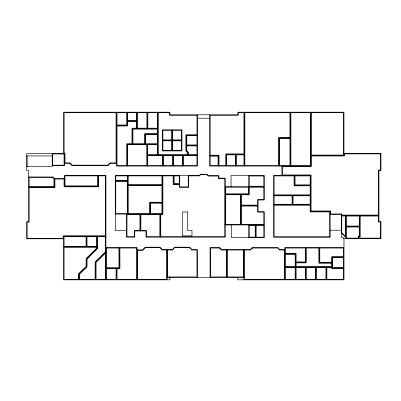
<?xml version="1.0" encoding="UTF-8"?>
<svg xmlns="http://www.w3.org/2000/svg" width="401" height="401" viewBox="0 0 401 401"><rect width="100%" height="100%" fill="white"/><g stroke="black" fill="none" stroke-linecap="round" stroke-linejoin="round"><path stroke-width="0.6" d="M126.505 214.084L126.505 237.181L134.746 237.181L134.746 230.966L145.994 230.966L145.994 237.181L225.247 237.181L225.252 178.144L218.911 178.144L218.911 175.598L208.48 175.598L206.961 174.245L200.455 174.245L199.197 175.422L115.298 175.422L115.298 230.65L126.505 230.65M105.929 251.998L95.588 262.189L95.588 279.838M197.437 118.23L209.713 118.23M127.217 121.007L136.967 121.007M116.531 125.508L127.217 125.508L127.217 112.21M157.778 128.666L132.46 128.666L132.46 144.23M157.778 134.145L145.107 134.145L145.107 144.23M197.437 135.257L186.33 135.257L186.33 150.936L187.868 152.475L187.868 155.172M290.409 138.004L279.051 138.004L279.051 166.064M162.415 140.365L181.934 140.365M157.778 144.23L127.217 144.23L127.217 166.079M186.33 145.413L197.437 145.413M343.963 153.408L380.95 153.408L380.95 170.48L378.94 170.48L378.94 221.537L380.95 221.537L380.95 238.58L343.216 238.58L343.216 237.427L341.311 237.427L341.311 214.42L330.163 214.42M244.394 154.365L226.254 154.365L226.254 166.064M147.262 155.172L197.437 155.172M310.845 155.538L343.963 155.538L343.963 112.21L237.823 112.21L237.823 114.796L169.879 114.796L169.879 112.21L63.654 112.21L63.654 153.508M209.713 155.688L218.535 155.688L218.535 166.064M26.682 155.919L52.22 155.919M64.546 163.327L69.714 163.327L72.06 165.663L107.964 165.663L110.33 163.357L116.531 163.357M52.22 165.678L64.546 165.678L64.546 153.508L26.682 153.508L26.682 170.6L28.671 170.6L28.671 221.588L26.682 221.588L26.682 238.79L63.604 238.79M26.682 166.656L52.22 166.656L52.22 153.508M28.671 176.966L52.912 176.966L54.431 178.555L54.431 187.122L28.671 187.122M54.431 178.555L64.531 178.555M115.298 180.921L127.734 180.921M179.763 184.089L173.633 184.089L173.633 175.422M127.734 185.157L162.41 185.157M310.64 185.337L294.57 185.337L294.57 175.427M225.252 186.731L264.279 186.731M225.252 194.279L248.76 194.279L248.76 175.513M273.662 195.327L310.64 195.327M162.41 202.731L150.099 202.731L150.099 214.084M273.662 204.736L310.64 204.736M240.926 205.598L258.094 205.598M115.298 214.084L162.41 214.084L162.41 175.422M341.311 215.573L378.94 215.573M225.247 224.941L264.279 224.941M345.873 226.54L359.732 226.54M330.163 230.219L341.311 230.219M105.929 236.259L63.604 236.259L63.604 279.838L169.989 279.838L169.989 277.412M63.604 246.795L97.057 246.795M105.929 247.557L137.117 247.557L137.117 279.838M343.968 247.557L284.85 247.557L284.85 279.838M284.85 249.532L279.692 249.532L277.873 247.572L252.249 247.572L250.279 249.532L221.387 249.532L219.733 247.567L210.069 247.567L210.069 277.412M137.117 249.873L142.5 249.873L145.152 247.216L160.044 247.216L162.395 249.547L172.305 249.547L174.545 247.206L189.703 247.206L191.974 249.567L197.402 249.567L197.402 277.412M284.85 253.858L295.637 253.858L295.637 279.838M343.968 257.156L332.138 257.156L332.138 268.053L343.968 268.053M295.637 262.394L305.768 262.394L305.768 247.557M332.138 262.75L319.316 262.75L319.316 247.557M284.85 267.071L332.138 267.071M105.929 268.229L119.433 268.229L119.433 247.557M167.132 277.412L243.913 277.412M341.311 233.126L345.873 237.347M359.732 215.573L359.732 236.159L358.674 236.705L358.674 238.58M345.873 215.573L345.873 238.58M343.968 238.58L343.968 279.838L237.758 279.838L237.758 277.412M326.379 267.071L326.379 279.838M315.868 267.071L315.868 279.838M310.845 112.21L310.845 166.064L209.713 166.064L209.713 114.796M305.783 267.071L305.783 279.838M292.58 195.327L292.58 204.736M290.409 112.21L290.409 166.064M281.938 166.064L281.938 175.427M255.688 224.941L255.688 237.668M248.75 224.941L248.75 237.668M244.394 112.21L244.394 166.064M243.913 249.532L243.913 279.838M240.926 194.279L240.926 224.941M235.868 154.365L235.868 166.064M231.432 224.941L231.432 237.668L264.279 237.668L264.279 211.688L258.094 211.688L258.094 199.989L264.279 199.989L264.279 175.513L231.056 175.513L231.056 186.731M226.841 249.532L226.841 277.412M197.437 114.796L197.437 166.079L116.531 166.079L116.531 112.21M188.249 175.422L188.249 186.841L179.763 186.841L179.763 175.422M182.936 155.172L182.936 166.079M173.052 155.172L173.052 166.079M172.174 129.824L172.174 150.906M167.132 249.547L167.132 279.838M162.966 155.172L162.966 166.079M160.3 214.084L160.3 237.181M157.778 112.21L157.778 155.172M147.373 112.21L147.373 128.666M147.262 144.23L147.262 166.079M140.405 214.084L140.405 230.966M136.967 112.21L136.967 128.666M127.734 175.422L127.734 214.084M116.566 268.229L116.566 279.838M105.929 279.838L105.929 175.402L64.531 175.402L64.531 186.34L98.15 186.34L98.15 175.402M97.057 236.259L97.057 248.354L86.581 258.881L86.581 266.665L78.992 273.963L78.992 279.838M86.526 236.259L86.526 246.795M27.158 155.919L27.158 166.656M224.771 224.705L224.766 236.7L160.776 236.7L160.776 214.565L162.886 214.565L162.886 175.904L173.157 175.904L173.157 184.565L179.287 184.565L179.287 187.317L188.726 187.317L188.726 175.904L199.382 175.904L200.645 174.726L206.776 174.726L208.294 176.079L218.435 176.079L218.435 178.625L224.771 178.625L224.771 224.705M174.751 247.683L172.51 250.023L167.608 250.023L167.608 276.936L196.921 276.936L196.921 250.049L191.768 250.049L189.503 247.683L174.751 247.683M96.576 248.154L86.105 258.685L86.105 266.464L78.511 273.758L78.511 279.357L64.08 279.357L64.08 247.272L96.576 247.272L96.576 248.154M97.533 248.55L87.062 259.076L87.062 266.871L79.468 274.164L79.468 279.357L95.112 279.357L95.112 261.988L105.448 251.798L105.448 236.74L97.533 236.74L97.533 248.55M145.352 247.698L142.701 250.349L137.593 250.349L137.593 279.357L166.651 279.357L166.651 250.023L162.199 250.023L159.844 247.698L145.352 247.698M252.45 248.049L250.475 250.013L244.394 250.013L244.394 279.357L284.374 279.357L284.374 250.013L279.482 250.013L277.662 248.049L252.45 248.049M105.448 253.141L96.065 262.389L96.065 279.357L105.448 279.357L105.448 253.141M110.135 162.876L107.769 165.182L72.255 165.182L69.909 162.851L65.022 162.851L65.022 153.032L64.13 153.032L64.13 112.691L116.054 112.691L116.054 162.876L110.135 162.876M359.256 235.868L358.198 236.415L358.198 238.099L346.349 238.099L346.349 227.016L359.256 227.016L359.256 235.868M360.213 236.45L359.156 236.996L359.156 238.099L380.474 238.099L380.474 222.014L378.464 222.014L378.464 216.049L360.213 216.049L360.213 236.45M126.741 112.691L117.012 112.691L117.012 125.027L126.741 125.027L126.741 112.691M136.485 112.691L127.698 112.691L127.698 120.531L136.485 120.531L136.485 112.691M146.891 112.691L137.443 112.691L137.443 128.185L146.891 128.185L146.891 112.691M157.302 112.691L147.849 112.691L147.849 128.185L157.302 128.185L157.302 112.691M169.397 112.691L158.26 112.691L158.26 154.696L187.387 154.696L187.387 152.676L185.853 151.137L185.853 134.776L196.961 134.776L196.961 115.277L169.397 115.277L169.397 112.691M243.918 112.691L238.304 112.691L238.304 115.277L210.189 115.277L210.189 155.207L219.011 155.207L219.011 165.583L225.778 165.583L225.778 153.884L243.918 153.884L243.918 112.691M289.933 112.691L244.876 112.691L244.876 165.583L278.575 165.583L278.575 137.528L289.933 137.528L289.933 112.691M310.369 112.691L290.89 112.691L290.89 165.583L310.369 165.583L310.369 112.691M343.487 112.691L311.326 112.691L311.326 155.057L343.487 155.057L343.487 112.691M136.485 121.488L127.698 121.488L127.698 125.984L117.012 125.984L117.012 165.598L126.741 165.598L126.741 143.753L131.979 143.753L131.979 128.185L136.485 128.185L136.485 121.488M157.302 129.142L132.937 129.142L132.937 143.753L144.631 143.753L144.631 133.663L157.302 133.663L157.302 129.142M181.934 129.824L162.415 129.824L162.415 150.906L181.934 150.906L181.934 129.824M171.698 130.3L162.896 130.3L162.896 139.884L171.698 139.884L171.698 130.3M181.452 130.3L172.656 130.3L172.656 139.884L181.452 139.884L181.452 130.3M157.302 134.621L145.588 134.621L145.588 143.753L157.302 143.753L157.302 134.621M196.961 135.733L186.811 135.733L186.811 144.936L196.961 144.936L196.961 135.733M289.933 138.48L279.527 138.48L279.527 165.583L289.933 165.583L289.933 138.48M171.698 140.841L162.896 140.841L162.896 150.43L171.698 150.43L171.698 140.841M181.452 140.841L172.656 140.841L172.656 150.43L181.452 150.43L181.452 140.841M146.786 144.711L127.698 144.711L127.698 165.598L146.786 165.598L146.786 144.711M157.302 144.711L147.743 144.711L147.743 154.696L157.302 154.696L157.302 144.711M196.961 145.894L186.811 145.894L186.811 150.741L188.345 152.28L188.345 154.696L196.961 154.696L196.961 145.894M380.474 153.889L344.444 153.889L344.444 156.014L311.326 156.014L311.326 166.54L282.414 166.54L282.414 174.951L311.116 174.951L311.116 210.961L330.645 210.961L330.645 213.944L341.787 213.944L341.787 215.091L378.464 215.091L378.464 170.004L380.474 170.004L380.474 153.889M64.065 153.989L52.701 153.989L52.701 165.197L64.065 165.197L64.065 153.989M235.387 154.841L226.735 154.841L226.735 165.583L235.387 165.583L235.387 154.841M243.918 154.841L236.344 154.841L236.344 165.583L243.918 165.583L243.918 154.841M162.485 155.653L147.743 155.653L147.743 165.598L162.485 165.598L162.485 155.653M172.57 155.653L163.443 155.653L163.443 165.598L172.57 165.598L172.57 155.653M182.46 155.653L173.528 155.653L173.528 165.598L182.46 165.598L182.46 155.653M196.961 155.653L183.417 155.653L183.417 165.598L196.961 165.598L196.961 155.653M218.054 156.164L210.189 156.164L210.189 165.583L218.054 165.583L218.054 156.164M310.64 175.427L273.662 175.427L273.662 237.242L330.163 237.242L330.163 211.437L310.64 211.437L310.64 175.427M97.674 175.879L65.007 175.879L65.007 185.858L97.674 185.858L97.674 175.879M105.448 175.879L98.631 175.879L98.631 186.816L64.05 186.816L64.05 179.036L54.907 179.036L54.907 187.598L29.153 187.598L29.153 222.064L27.158 222.064L27.158 238.314L63.122 238.314L63.122 235.783L105.448 235.783L105.448 175.879M127.257 175.904L115.774 175.904L115.774 180.445L127.257 180.445L127.257 175.904M161.934 175.904L128.215 175.904L128.215 184.676L161.934 184.676L161.934 175.904M179.287 175.904L174.114 175.904L174.114 183.608L179.287 183.608L179.287 175.904M294.088 175.909L274.139 175.909L274.139 194.846L310.158 194.846L310.158 185.818L294.088 185.818L294.088 175.909M310.158 175.909L295.046 175.909L295.046 184.861L310.158 184.861L310.158 175.909M263.798 175.994L249.237 175.994L249.237 186.249L263.798 186.249L263.798 175.994M52.706 177.448L29.153 177.448L29.153 186.64L53.95 186.64L53.95 178.751L52.706 177.448M127.257 181.402L115.774 181.402L115.774 213.608L127.257 213.608L127.257 181.402M161.934 185.633L128.215 185.633L128.215 213.608L149.618 213.608L149.618 202.254L161.934 202.254L161.934 185.633M248.279 187.207L225.728 187.207L225.728 193.803L248.279 193.803L248.279 187.207M263.798 187.207L249.237 187.207L249.237 194.761L241.402 194.761L241.402 205.117L257.617 205.117L257.617 199.508L263.798 199.508L263.798 187.207M240.445 194.761L225.728 194.761L225.728 224.465L240.445 224.465L240.445 194.761M292.098 195.803L274.139 195.803L274.139 204.259L292.098 204.259L292.098 195.803M310.158 195.803L293.056 195.803L293.056 204.259L310.158 204.259L310.158 195.803M161.934 203.207L150.575 203.207L150.575 213.608L161.934 213.608L161.934 203.207M310.158 205.217L274.139 205.217L274.139 236.76L329.687 236.76L329.687 211.918L310.158 211.918L310.158 205.217M257.617 206.074L241.402 206.074L241.402 224.465L263.798 224.465L263.798 212.164L257.617 212.164L257.617 206.074M187.578 211.999L182.28 211.999L182.28 235.878L191.974 235.878L191.974 230.415L187.578 230.415L187.578 211.999M139.924 214.565L126.982 214.565L126.982 236.7L134.27 236.7L134.27 230.485L139.924 230.485L139.924 214.565M159.824 214.565L140.881 214.565L140.881 230.485L146.47 230.485L146.47 236.7L159.824 236.7L159.824 214.565M345.391 216.049L341.787 216.049L341.787 232.916L345.391 236.249L345.391 216.049M359.256 216.049L346.349 216.049L346.349 226.059L359.256 226.059L359.256 216.049M255.211 225.422L249.227 225.422L249.227 237.191L255.211 237.191L255.211 225.422M263.798 225.422L256.164 225.422L256.164 237.191L263.798 237.191L263.798 225.422M86.05 236.74L64.08 236.74L64.08 246.314L86.05 246.314L86.05 236.74M96.576 236.74L87.007 236.74L87.007 246.314L96.576 246.314L96.576 236.74M118.952 248.039L106.405 248.039L106.405 267.753L118.952 267.753L118.952 248.039M136.641 248.039L119.909 248.039L119.909 268.71L117.042 268.71L117.042 279.357L136.641 279.357L136.641 248.039M219.507 248.044L210.55 248.044L210.55 276.936L226.359 276.936L226.359 250.013L221.167 250.013L219.507 248.044M305.291 248.034L285.327 248.034L285.327 253.377L296.118 253.377L296.118 261.918L305.291 261.918L305.291 248.034M318.84 248.034L306.249 248.034L306.249 262.876L296.118 262.876L296.118 266.595L331.657 266.595L331.657 263.226L318.84 263.226L318.84 248.034M343.492 248.034L319.792 248.034L319.792 262.269L331.657 262.269L331.657 256.68L343.492 256.68L343.492 248.034M243.437 250.013L227.317 250.013L227.317 276.936L243.437 276.936L243.437 250.013M295.161 254.334L285.327 254.334L285.327 266.595L295.161 266.595L295.161 254.334M343.492 257.632L332.614 257.632L332.614 267.572L343.492 267.572L343.492 257.632M295.161 267.547L285.327 267.547L285.327 279.357L295.161 279.357L295.161 267.547M305.306 267.547L296.118 267.547L296.118 279.357L305.306 279.357L305.306 267.547M315.392 267.547L306.264 267.547L306.264 279.357L315.392 279.357L315.392 267.547M325.903 267.547L316.349 267.547L316.349 279.357L325.903 279.357L325.903 267.547M331.657 267.547L326.86 267.547L326.86 279.357L343.492 279.357L343.492 268.53L331.657 268.53L331.657 267.547M116.084 268.71L106.405 268.71L106.405 279.357L116.084 279.357L116.084 268.71"/></g></svg>
